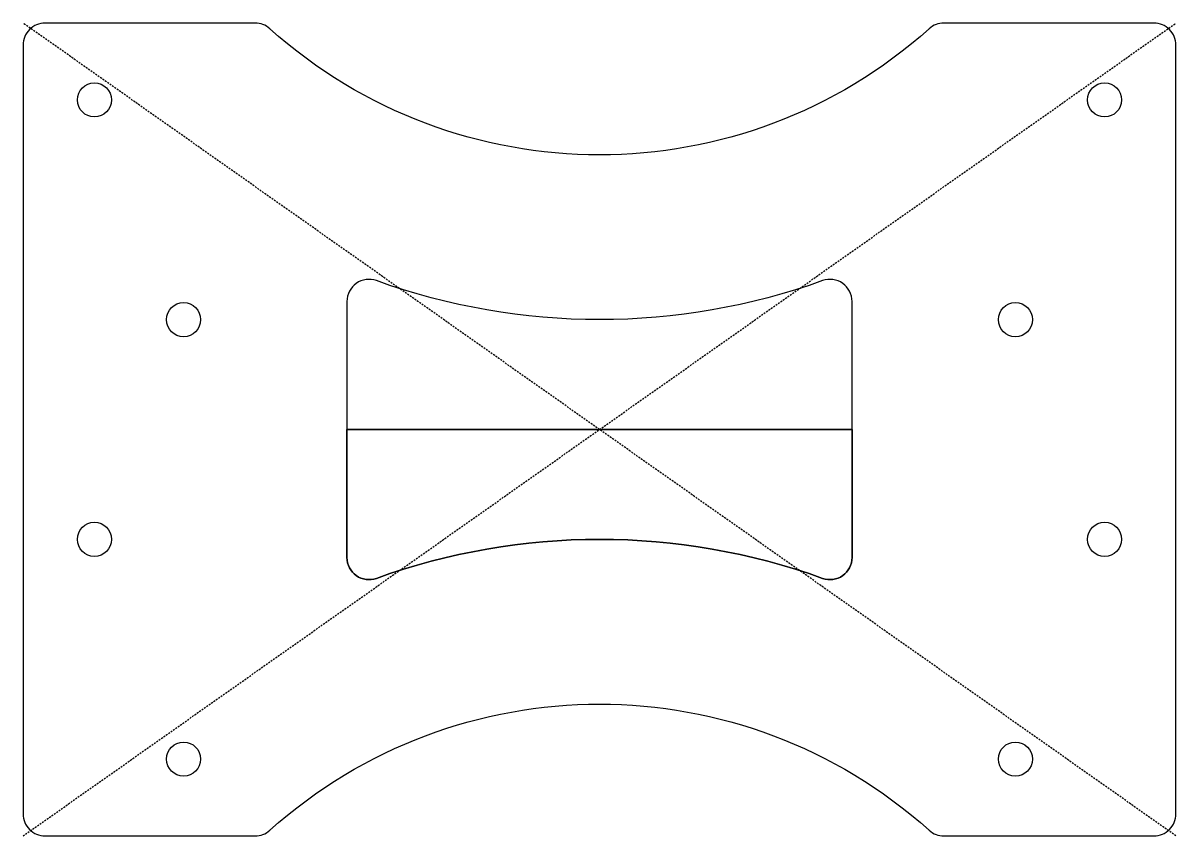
# Model space of a CAD drawing. Header units: millimetres. Extents: x -52 to 52, y -37 to 37.
import ezdxf

# ---------------------------------------------------------------- set-up
doc = ezdxf.new("R2010")
doc.units = ezdxf.units.MM
doc.linetypes.add('DASHED', pattern=[0.2067, 0.1654, -0.0413])

msp = doc.modelspace()

# ---------------------------------------------------------------- linework, layer by layer
at = {"color": 30, "linetype": 'DASHED', "lineweight": 25, "true_color": 0xff8000}
for p, q in [((-52.5, -37), (52.5, 37)), ((52.5, -37), (-52.5, 37))]:
    msp.add_line(p, q, dxfattribs=at)
for points in [[(31.37, 37, 0.184745), (30.03, 36.49, -0.382546), (-30.03, 36.49, 0.184745), (-31.37, 37), (-50.5, 37, 0.414214), (-52.5, 35), (-52.5, -35, 0.414214), (-50.5, -37), (-31.37, -37, 0.184745), (-30.03, -36.49, -0.382546), (30.03, -36.49, 0.184745), (31.37, -37), (50.5, -37, 0.414214), (52.5, -35), (52.5, 35, 0.414214), (50.5, 37)], [(0, 0), (23, 0), (23, 11.66, 0.519449), (20.32, 13.55, -0.174512), (-20.32, 13.55, 0.519449), (-23, 11.66), (-23, 0)], [(0, 0), (-23, 0), (-23, -11.66, 0.519449), (-20.32, -13.55, -0.174512), (20.32, -13.55, 0.519449), (23, -11.66), (23, 0)]]:
    msp.add_lwpolyline(points, format="xyb", close=True)
for points in [[(23, 0), (23, 11.66, 0.519449), (20.32, 13.55, -0.174512), (-20.32, 13.55, 0.519449), (-23, 11.66), (-23, 0)], [(23, 0), (23, -11.66, -0.519449), (20.32, -13.55, 0.174512), (-20.32, -13.55, -0.519449), (-23, -11.66), (-23, 0)]]:
    msp.add_lwpolyline(points, format="xyb")
for centre in [(-46, 30), (46, 30), (-37.88, 10), (37.88, 10), (-46, -10), (46, -10), (-37.88, -30), (37.88, -30)]:
    msp.add_circle(centre, 1.55)

doc.saveas('drawing.dxf')
